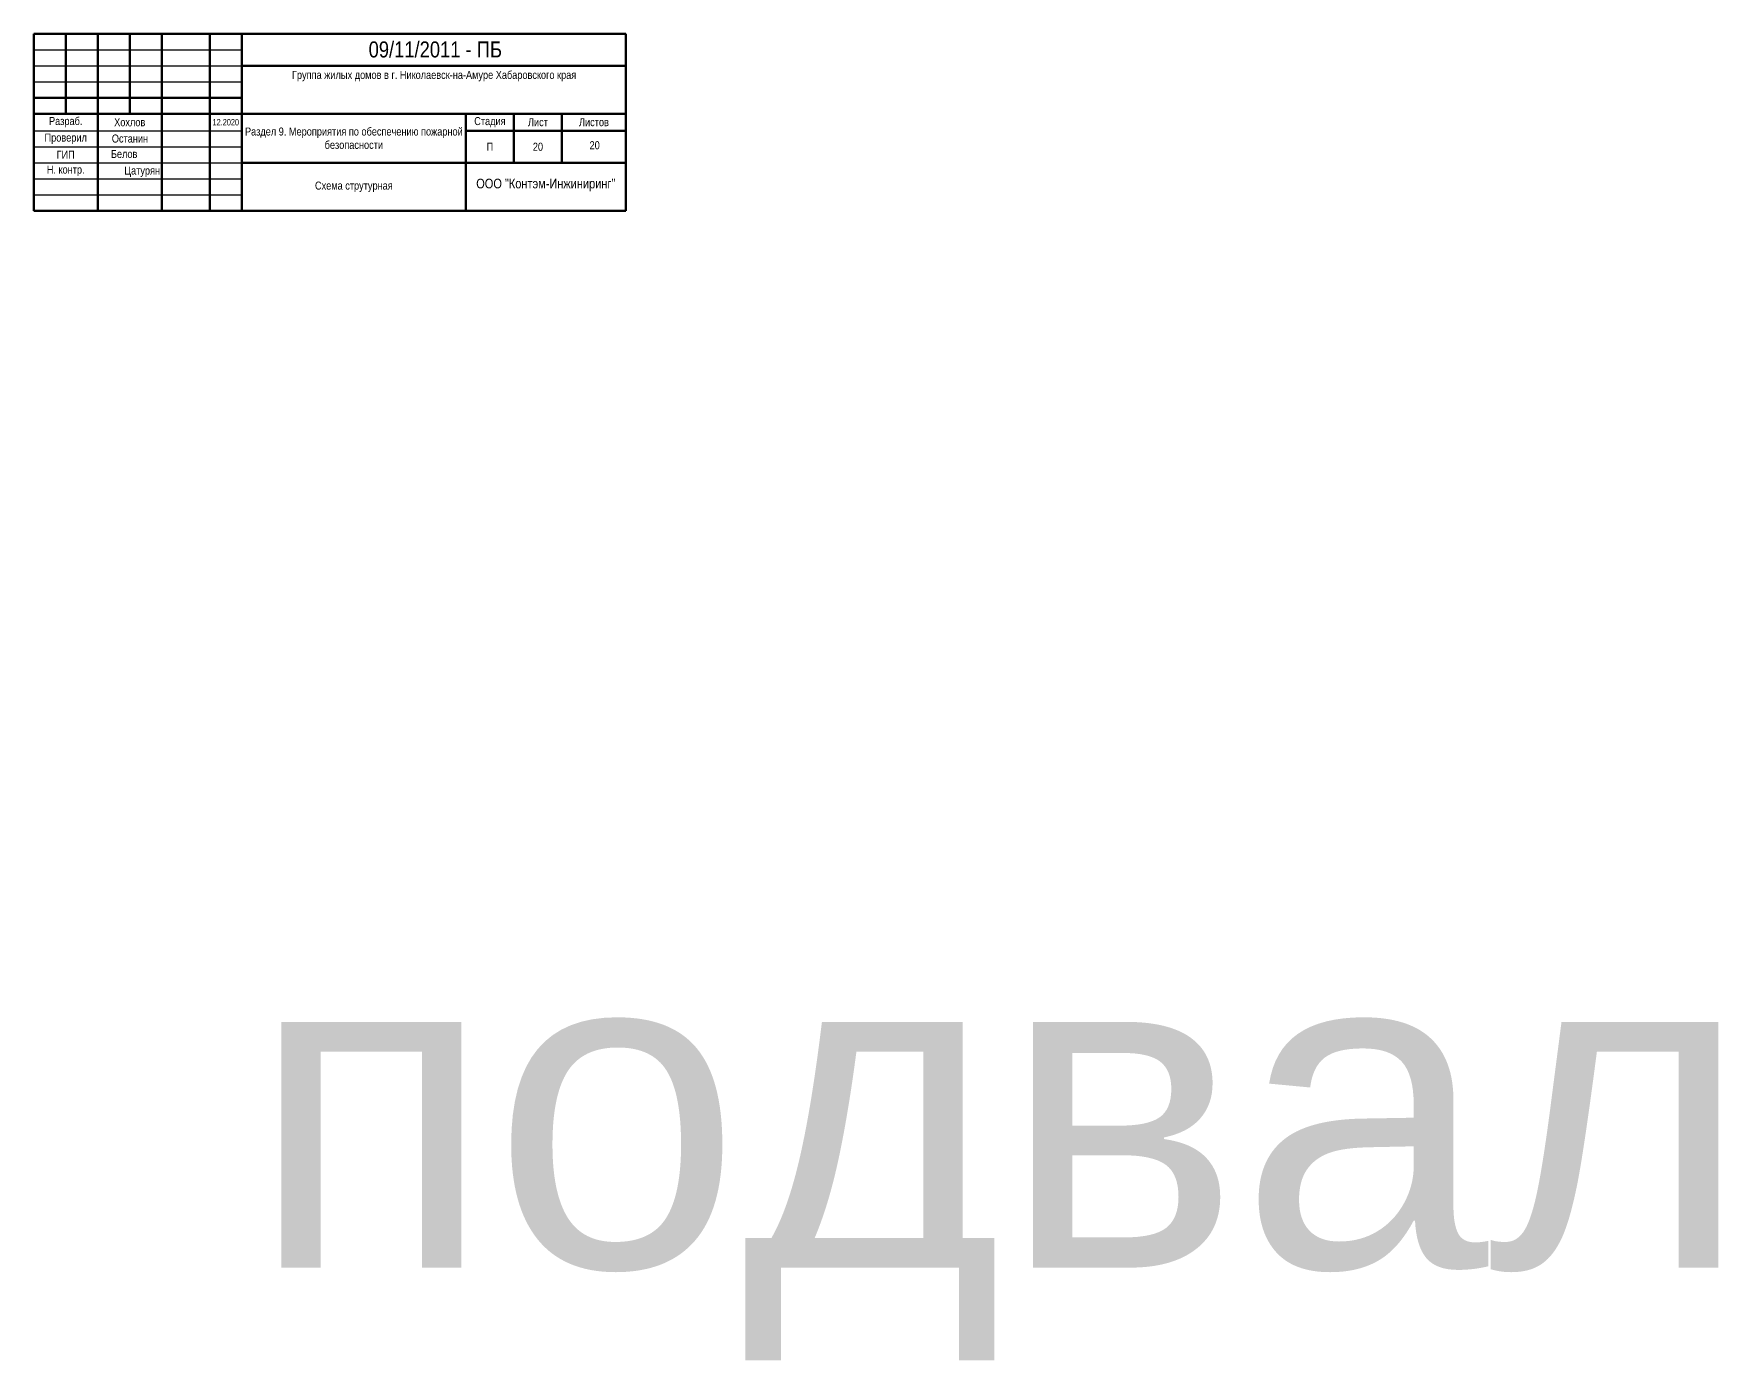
# Model space of a CAD drawing. Header units: millimetres. Extents: x -3463 to 813393, y -106315 to 159215.
# Drawn here: x -3463 to 49155, y 100427 to 141875 of the extents above; entities that cross this region are included whole.
import ezdxf

# ---------------------------------------------------------------- set-up
doc = ezdxf.new("R2010")
doc.units = ezdxf.units.MM
doc.layers.add('DESCRIPTION_', color=7, linetype='Continuous', lineweight=50, true_color=0x000000)
doc.layers.add('STAMP_DATA_', color=7, linetype='Continuous', lineweight=50, true_color=0x000000)
doc.layers.add('Template_', color=7, linetype='Continuous', plot=False)
doc.layers.add('WIRING_DIAGRAMS_', color=7, linetype='Continuous')
doc.styles.add('Graph_', font='ARIALN.TTF', dxfattribs={"height": 250})
doc.styles.get("Standard").update_dxf_attribs({"font": 'arial.ttf', "height": 10000})

# ---------------------------------------------------------------- blocks, each defined once
blk = doc.blocks.new('ObjectMark_')
at = {"layer": 'STAMP_DATA_', "insert": (0.3, -0.11), "char_height": 5, "width": 74.1035, "attachment_point": 5, "style": 'Graph_'}
blk.add_mtext('09/11/2011 - ПБ', dxfattribs=at)
blk = doc.blocks.new('ObjectName_')
at = {"layer": 'STAMP_DATA_', "insert": (-47.66, 6.21), "char_height": 2.5, "width": 114.9958, "attachment_point": 1, "style": 'Graph_'}
blk.add_mtext('\\pi13.3045;{\\C0;Группа жилых домов в г. Николаевск-на-Амуре Хабаровского края}', dxfattribs=at)
blk = doc.blocks.new('ObjectDate_')
at = {"layer": 'STAMP_DATA_', "insert": (-695.07, 1018.01), "char_height": 2, "width": 8.3732, "attachment_point": 5, "style": 'Graph_'}
blk.add_mtext('12.2020', dxfattribs=at)
blk = doc.blocks.new('ObjectOrganization_')
at = {"layer": 'STAMP_DATA_', "insert": (0.12, 0.06), "char_height": 3, "width": 51.1355, "attachment_point": 5, "style": 'Graph_'}
blk.add_mtext('ООО "Контэм-Инжиниринг"', dxfattribs=at)
blk = doc.blocks.new('DeveloperName_')
at = {"layer": 'STAMP_DATA_', "insert": (-725.07, 1018.01), "char_height": 2.5, "width": 15.2016, "attachment_point": 5, "style": 'Graph_'}
blk.add_mtext('Хохлов', dxfattribs=at)
blk = doc.blocks.new('InspectorName_')
at = {"layer": 'STAMP_DATA_', "insert": (1043.22, 4175.56), "char_height": 2.5, "width": 15.2016, "attachment_point": 5, "style": 'Graph_'}
blk.add_mtext('Останин', dxfattribs=at)
blk = doc.blocks.new('ChiefDesignerName_')
at = {"layer": 'STAMP_DATA_', "insert": (1039, 4173.36), "char_height": 2.5, "width": 12.9014, "attachment_point": 1, "style": 'Graph_'}
blk.add_mtext('Белов', dxfattribs=at)
blk = doc.blocks.new('ControllerName_')
at = {"layer": 'STAMP_DATA_', "insert": (1040.23, 4163.91), "char_height": 2.5, "width": 4.9288, "attachment_point": 1, "style": 'Graph_'}
blk.add_mtext('Цатурян', dxfattribs=at)
blk = doc.blocks.new('List_Number_')
at = {"layer": 'STAMP_DATA_', "insert": (0.01, -0.02), "char_height": 2.5, "width": 4.2334, "attachment_point": 5, "style": 'Graph_'}
blk.add_mtext('20', dxfattribs=at)

msp = doc.modelspace()

# ---------------------------------------------------------------- linework, layer by layer
at = {"layer": 'Template_', "lineweight": 50}
for p, q in [((-3463, 141875), (15037, 141875)), ((-3463, 141875), (-3463, 136341)), ((-2463, 141875), (-2463, 139375)), ((-1463, 141875), (-1463, 137841)), ((-463, 141875), (-463, 139375)), ((537, 141875), (537, 136341)), ((2037, 141875), (2037, 136341)), ((3037, 141875), (3037, 136341)), ((15037, 141875), (15037, 136341)), ((3037, 140875), (15037, 140875)), ((-3463, 139875), (3037, 139875)), ((-3463, 139375), (15037, 139375)), ((10037, 139375), (10037, 136341)), ((11537, 139375), (11537, 137841)), ((13037, 139375), (13037, 137841)), ((10037, 138841), (15037, 138841)), ((-1463, 137841), (-1463, 137341)), ((-1463, 137341), (-1463, 136341)), ((3037, 137841), (15037, 137841)), ((-3463, 136341), (15037, 136341))]:
    msp.add_line(p, q, dxfattribs=at)
at = {"layer": 'Template_'}
for p, q in [((-3463, 141375), (3037, 141375)), ((-3463, 140875), (3037, 140875)), ((-3463, 140375), (3037, 140375)), ((-3463, 138841), (3037, 138841)), ((-3463, 138341), (3037, 138341)), ((-3463, 137841), (3037, 137841)), ((-3463, 137341), (3037, 137341)), ((-3463, 136841), (3037, 136841))]:
    msp.add_line(p, q, dxfattribs=at)

# ---------------------------------------------------------------- block references
at = {"layer": 'DESCRIPTION_', "xscale": 100, "yscale": 100, "zscale": 100}
msp.add_blockref('ObjectMark_', (9052, 141390), dxfattribs=at)
at = {"layer": 'STAMP_DATA_', "xscale": 100, "yscale": 100, "zscale": 100}
for name, p in [('ObjectName_', (8042, 140091)), ('ObjectDate_', (72044, 37306)), ('InspectorName_', (-104778, -278959)), ('ChiefDesignerName_', (-104950, -279094)), ('ControllerName_', (-104656, -278667)), ('ObjectOrganization_', (12520, 137141))]:
    msp.add_blockref(name, p, dxfattribs=at)
at = {"layer": 'Template_', "xscale": 100, "yscale": 100, "zscale": 100}
msp.add_blockref('DeveloperName_', (72044, 37306), dxfattribs=at)
at = {"layer": 'WIRING_DIAGRAMS_', "xscale": 100, "yscale": 100, "zscale": 100}
msp.add_blockref('List_Number_', (14058, 138389), dxfattribs=at)

# ---------------------------------------------------------------- texts
at = {"insert": (3301, 113323), "char_height": 10000, "attachment_point": 1}
msp.add_mtext('подвал', dxfattribs=at)
at = {"layer": 'Template_', "char_height": 250, "attachment_point": 5, "style": 'Graph_'}
for s, insert, width in [('Разраб.', (-2463, 139108), 1999.88), ('Раздел 9. Мероприятия по обеспечению пожарной безопасности', (6537, 138608), 6999.88), ('Стадия', (10787, 139108), 1499.88), ('Лист', (12287, 139108), 1499.88), ('Листов', (14037, 139108), 1999.88), ('Проверил', (-2463, 138591), 1999.88), ('П', (10787, 138341), 1499.88), ('20', (12287, 138341), 1499.88), ('ГИП', (-2463, 138091), 1999.88), ('Н. контр.', (-2463, 137591), 1999.88), ('Схема струтурная', (6537, 137091), 6999.88)]:
    msp.add_mtext(s, dxfattribs=dict(at, insert=insert, width=width))

doc.saveas('drawing.dxf')
